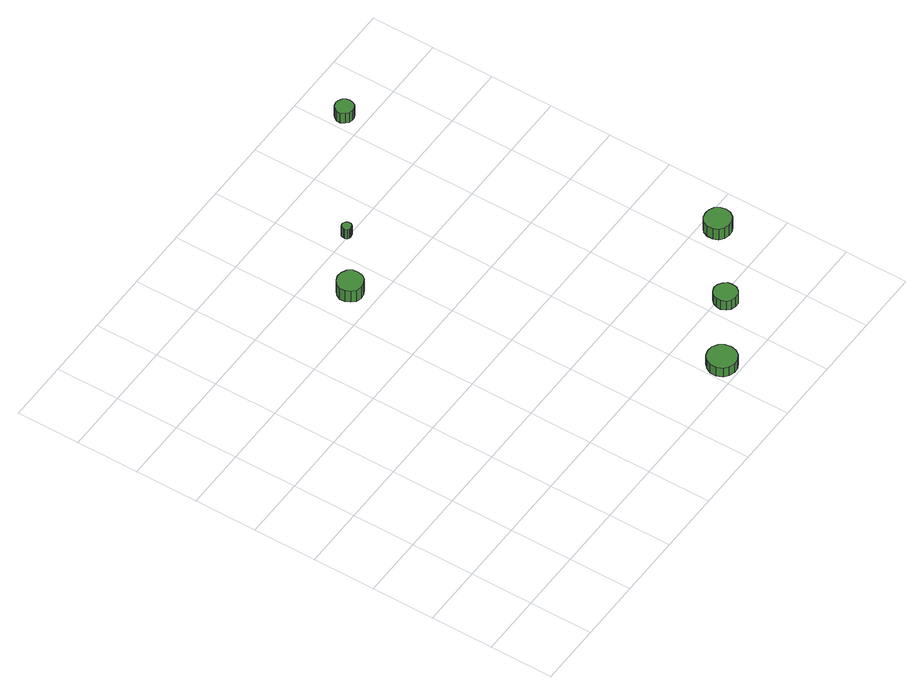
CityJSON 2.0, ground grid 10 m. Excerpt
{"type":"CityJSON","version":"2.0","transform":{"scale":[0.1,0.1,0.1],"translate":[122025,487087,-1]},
"CityObjects":{
"tree1":{"type":"SolitaryVegetationObject","attributes":{"function":"something"}},
"tree2":{"type":"SolitaryVegetationObject","attributes":{"function":"something"}},
"tree3":{"type":"SolitaryVegetationObject","attributes":{"function":"something"},"geometry":[{"type":"MultiSurface","lod":"1","boundaries":[[[0,1,2,3,4,5,6,7,8,9,10,11,12,13,14]],[[15,16,17,18,19,20,21,22,23,24,25,26,27,28,29]],[[0,29,28,1]],[[1,28,27,2]],[[2,27,26,3]],[[3,26,25,4]],[[4,25,24,5]],[[5,24,23,6]],[[6,23,22,7]],[[7,22,21,8]],[[8,21,20,9]],[[9,20,19,10]],[[10,19,18,11]],[[11,18,17,12]],[[12,17,16,13]],[[13,16,15,14]],[[14,15,29,0]]]}]},
"tree4":{"type":"SolitaryVegetationObject","attributes":{"function":"something"},"geometry":[{"type":"MultiSurface","lod":"1","boundaries":[[[30,31,32,33,34,35,36,37,38,39,40,41,42,43,44]],[[45,46,47,48,49,50,51,52,53,54,55,56,57,58,59]],[[30,59,58,31]],[[31,58,57,32]],[[32,57,56,33]],[[33,56,55,34]],[[34,55,54,35]],[[35,54,53,36]],[[36,53,52,37]],[[37,52,51,38]],[[38,51,50,39]],[[39,50,49,40]],[[40,49,48,41]],[[41,48,47,42]],[[42,47,46,43]],[[43,46,45,44]],[[44,45,59,30]]]}]},
"tree5":{"type":"SolitaryVegetationObject","attributes":{"function":"something"},"geometry":[{"type":"MultiSurface","lod":"1","boundaries":[[[60,61,62,63,64,65,66,67,68,69,70,71,72,73,74]],[[75,76,77,78,79,80,81,82,83,84,85,86,87,88,89]],[[60,89,88,61]],[[61,88,87,62]],[[62,87,86,63]],[[63,86,85,64]],[[64,85,84,65]],[[65,84,83,66]],[[66,83,82,67]],[[67,82,81,68]],[[68,81,80,69]],[[69,80,79,70]],[[70,79,78,71]],[[71,78,77,72]],[[72,77,76,73]],[[73,76,75,74]],[[74,75,89,60]]]}]},
"tree6":{"type":"SolitaryVegetationObject","attributes":{"function":"something"},"geometry":[{"type":"MultiSurface","lod":"1","boundaries":[[[90,91,92,93,94,95,96,97,98,99,100,101,102,103,104]],[[105,106,107,108,109,110,111,112,113,114,115,116,117,118,119]],[[90,119,118,91]],[[91,118,117,92]],[[92,117,116,93]],[[93,116,115,94]],[[94,115,114,95]],[[95,114,113,96]],[[96,113,112,97]],[[97,112,111,98]],[[98,111,110,99]],[[99,110,109,100]],[[100,109,108,101]],[[101,108,107,102]],[[102,107,106,103]],[[103,106,105,104]],[[104,105,119,90]]]}]},
"tree7":{"type":"SolitaryVegetationObject","attributes":{"function":"something"},"geometry":[{"type":"MultiSurface","lod":"1","boundaries":[[[120,121,122,123,124,125,126,127,128,129,130,131,132,133,134]],[[135,136,137,138,139,140,141,142,143,144,145,146,147,148,149]],[[120,149,148,121]],[[121,148,147,122]],[[122,147,146,123]],[[123,146,145,124]],[[124,145,144,125]],[[125,144,143,126]],[[126,143,142,127]],[[127,142,141,128]],[[128,141,140,129]],[[129,140,139,130]],[[130,139,138,131]],[[131,138,137,132]],[[132,137,136,133]],[[133,136,135,134]],[[134,135,149,120]]]}]},
"tree8":{"type":"SolitaryVegetationObject","attributes":{"function":"something"},"geometry":[{"type":"MultiSurface","lod":"1","boundaries":[[[150,151,152,153,154,155,156,157,158,159,160,161,162,163,164]],[[165,166,167,168,169,170,171,172,173,174,175,176,177,178,179]],[[150,179,178,151]],[[151,178,177,152]],[[152,177,176,153]],[[153,176,175,154]],[[154,175,174,155]],[[155,174,173,156]],[[156,173,172,157]],[[157,172,171,158]],[[158,171,170,159]],[[159,170,169,160]],[[160,169,168,161]],[[161,168,167,162]],[[162,167,166,163]],[[163,166,165,164]],[[164,165,179,150]]]}]}
},
"vertices":[
[371,540,30],[370,548,30],[365,555,30],[357,559,30],[349,560,30],[341,557,30],[335,552,30],[331,544,30],[331,536,30],[335,528,30],[341,522,30],[349,520,30],[357,521,30],[365,525,30],[370,532,30],[370,532,7],[365,525,7],[357,521,7],[349,520,7],[341,522,7],[335,528,7],[331,536,7],[331,544,7],[335,552,7],[341,557,7],[349,560,7],[357,559,7],[365,555,7],[370,548,7],[371,540,7],
[548,27,26],[546,36,26],[541,44,26],[532,49,26],[523,50,26],[514,47,26],[507,40,26],[503,32,26],[503,22,26],[507,13,26],[514,7,26],[523,4,26],[532,5,26],[541,10,26],[546,18,26],[546,18,8],[541,10,8],[532,5,8],[523,4,8],[514,7,8],[507,13,8],[503,22,8],[503,32,8],[507,40,8],[514,47,8],[523,50,8],[532,49,8],[541,44,8],[546,36,8],[548,27,8],
[445,604,26],[445,607,26],[443,609,26],[440,611,26],[437,611,26],[434,610,26],[432,608,26],[431,605,26],[431,602,26],[432,599,26],[434,597,26],[437,596,26],[440,597,26],[443,598,26],[445,601,26],[445,601,7],[443,598,7],[440,597,7],[437,596,7],[434,597,7],[432,599,7],[431,602,7],[431,605,7],[432,608,7],[434,610,7],[437,611,7],[440,611,7],[443,609,7],[445,607,7],[445,604,7],
[647,91,26],[646,98,26],[641,104,26],[635,108,26],[627,109,26],[620,106,26],[615,101,26],[612,94,26],[612,87,26],[615,80,26],[620,75,26],[627,73,26],[635,73,26],[641,77,26],[646,83,26],[646,83,8],[641,77,8],[635,73,8],[627,73,8],[620,75,8],[615,80,8],[612,87,8],[612,94,8],[615,101,8],[620,106,8],[627,109,8],[635,108,8],[641,104,8],[646,98,8],[647,91,8],
[757,175,31],[755,183,31],[750,190,31],[743,194,31],[734,195,31],[726,193,31],[719,187,31],[716,179,31],[716,170,31],[719,162,31],[726,156,31],[734,154,31],[743,155,31],[750,159,31],[755,166,31],[755,166,9],[750,159,9],[743,155,9],[734,154,9],[726,156,9],[719,162,9],[716,170,9],[716,179,9],[719,187,9],[726,193,9],[734,195,9],[743,194,9],[750,190,9],[755,183,9],[757,175,9],
[638,732,27],[637,737,27],[634,742,27],[628,745,27],[623,746,27],[617,744,27],[613,740,27],[610,735,27],[610,729,27],[613,723,27],[617,719,27],[623,718,27],[628,718,27],[634,721,27],[637,726,27],[637,726,7],[634,721,7],[628,718,7],[623,718,7],[617,719,7],[613,723,7],[610,729,7],[610,735,7],[613,740,7],[617,744,7],[623,746,7],[628,745,7],[634,742,7],[637,737,7],[638,732,7]
]}
